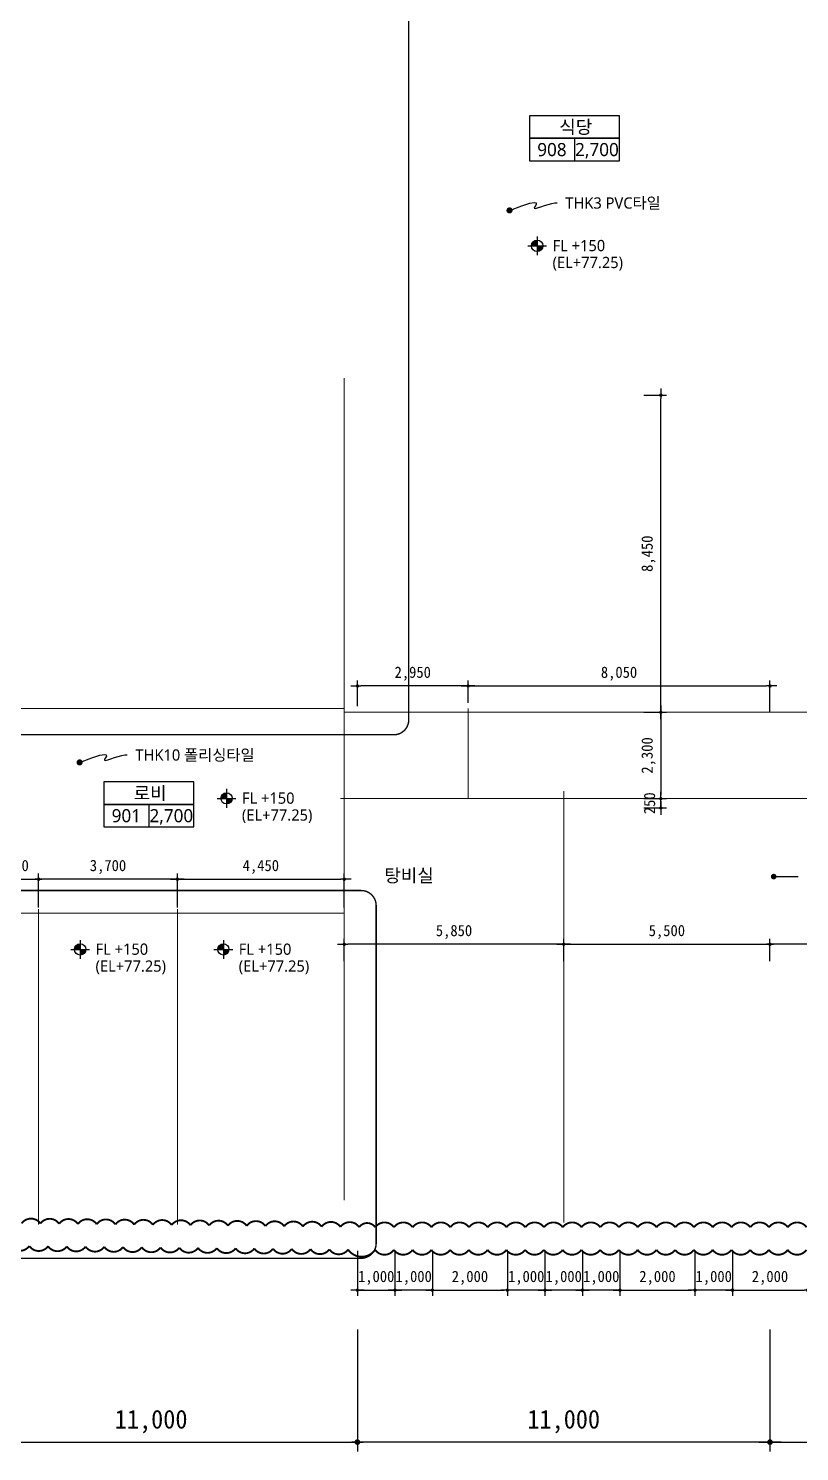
# Model space of a CAD drawing. Header units: inches. Extents: x 3675 to 732988, y -33059 to 70575.
# Drawn here: x 663242 to 683801, y 9138 to 47060 of the extents above; entities that cross this region are included whole.
import ezdxf
from ezdxf.enums import TextEntityAlignment as Align

# ---------------------------------------------------------------- set-up
doc = ezdxf.new("R2010")
doc.units = ezdxf.units.IN
doc.header["$MEASUREMENT"] = 0
doc.linetypes.add('CEN', pattern=[62, 60, -1, 0, -1])
doc.linetypes.add('DASHDOTX2', pattern=[2, 1, -0.5, 0, -0.5])
doc.layers.get('0').update_dxf_attribs({"linetype": 'CONTINUOUS'})
for name, color, linetype, lineweight in [('A-AXIS-LINE', 1, 'CEN', 15), ('A-DIMS', 7, 'CONTINUOUS', 25), ('A-MKXS-LEAD', 7, 'CONTINUOUS', 25), ('A-MKXS-MAK2', 3, 'DASHDOTX2', 25), ('A-MKXS-TEXT1', 3, 'CONTINUOUS', 25), ('A-MKXX-NAME', 3, 'CONTINUOUS', 25), ('A-MKXX-SYMB', 7, 'CONTINUOUS', 25), ('A-XXXX-SYMB', 7, 'CONTINUOUS', 25), ('A-XXXX-TXT2', 3, 'CONTINUOUS', 25), ('REV-202205', 20, 'CONTINUOUS', 25)]:
    doc.layers.add(name, color=color, linetype=linetype, lineweight=lineweight)
doc.styles.add('HY울릉도L', font='H2GTRE.TTF')
doc.styles.add('돋움체', font='')
doc.styles.add('맑은고딕', font='malgun.ttf')
doc.styles.get('돋움체').set_extended_font_data('DotumChe')
doc.dimstyles.new('CDIM', dxfattribs={"dimtxt": 2, "dimasz": 0.6, "dimexe": 1, "dimexo": 1, "dimgap": 1, "dimtad": 1, "dimdec": 0, "dimrnd": 0.5, "dimzin": 0, "dimdsep": 32, "dimlunit": 6, "dimtxsty": 'HY울릉도L', "dimblk1": '_CIDOT', "dimblk2": '_CIDOT', "dimsah": 1, "dimcen": 4.5, "dimclrd": 2, "dimclre": 2, "dimclrt": 7, "dimadec": 0, "dimazin": 0, "dimtfac": 1, "dimtdec": 0, "dimtix": 1, "dimtmove": 2, "dimatfit": 1, "dimldrblk": '_CIDOT', "dimfxl": 1, "dimtolj": 1, "dimtzin": 0, "dimlwd": -1, "dimarcsym": 0})

# ---------------------------------------------------------------- blocks, each defined once
blk = doc.blocks.new('_CIDOT')
at = {"color": 0, "linetype": 'ByBlock'}
blk.add_line((2, 0), (-1, 0), dxfattribs=at)
at = {"color": 0, "linetype": 'ByBlock', "const_width": 0.5}
blk.add_lwpolyline([(-0.25, 0, 1), (0.25, 0, 1)], format="xyb", close=True, dxfattribs=at)
blk = doc.blocks.new('*D240')
at = {"layer": 'A-DIMS', "lineweight": -2, "transparency": 16777216}
for p, q in [((682013, 14488), (682013, 13288)), ((684013, 14488), (684013, 13288))]:
    blk.add_line(p, q, dxfattribs=at)
at = {"layer": 'A-DIMS', "transparency": 16777216}
blk.add_line((682103, 13438), (683923, 13438), dxfattribs=at)
at = {"layer": 'A-DIMS', "transparency": 16777216, "xscale": 90, "yscale": 90, "zscale": 90, "rotation": 180}
blk.add_blockref('_CIDOT', (682013, 13438), dxfattribs=at)
at = {"layer": 'A-DIMS', "transparency": 16777216, "xscale": 90, "yscale": 90, "zscale": 90}
blk.add_blockref('_CIDOT', (684013, 13438), dxfattribs=at)
at = {"layer": 'A-DIMS', "color": 3, "transparency": 16777216, "insert": (683013, 13766), "char_height": 300, "attachment_point": 5, "style": '돋움체'}
blk.add_mtext('\\A1;2,000', dxfattribs=at)
blk = doc.blocks.new('*D242')
at = {"layer": 'A-DIMS', "lineweight": -2, "transparency": 16777216}
for p, q in [((679013, 14488), (679013, 13288)), ((681013, 14488), (681013, 13288))]:
    blk.add_line(p, q, dxfattribs=at)
at = {"layer": 'A-DIMS', "transparency": 16777216}
blk.add_line((679103, 13438), (680923, 13438), dxfattribs=at)
at = {"layer": 'A-DIMS', "transparency": 16777216, "xscale": 90, "yscale": 90, "zscale": 90, "rotation": 180}
blk.add_blockref('_CIDOT', (679013, 13438), dxfattribs=at)
at = {"layer": 'A-DIMS', "transparency": 16777216, "xscale": 90, "yscale": 90, "zscale": 90}
blk.add_blockref('_CIDOT', (681013, 13438), dxfattribs=at)
at = {"layer": 'A-DIMS', "color": 3, "transparency": 16777216, "insert": (680013, 13766), "char_height": 300, "attachment_point": 5, "style": '돋움체'}
blk.add_mtext('\\A1;2,000', dxfattribs=at)
blk = doc.blocks.new('*D243')
at = {"layer": 'A-DIMS', "lineweight": -2, "transparency": 16777216}
for p, q in [((681013, 14488), (681013, 13288)), ((682013, 14488), (682013, 13288))]:
    blk.add_line(p, q, dxfattribs=at)
at = {"layer": 'A-DIMS', "transparency": 16777216}
for p, q in [((680923, 13438), (680833, 13438)), ((682013, 13438), (681013, 13438)), ((682103, 13438), (682193, 13438))]:
    blk.add_line(p, q, dxfattribs=at)
at = {"layer": 'A-DIMS', "transparency": 16777216, "xscale": 90, "yscale": 90, "zscale": 90}
blk.add_blockref('_CIDOT', (681013, 13438), dxfattribs=at)
at = {"layer": 'A-DIMS', "transparency": 16777216, "xscale": 90, "yscale": 90, "zscale": 90, "rotation": 180}
blk.add_blockref('_CIDOT', (682013, 13438), dxfattribs=at)
at = {"layer": 'A-DIMS', "color": 3, "transparency": 16777216, "insert": (681513, 13766), "char_height": 300, "attachment_point": 5, "style": '돋움체'}
blk.add_mtext('\\A1;1,000', dxfattribs=at)
blk = doc.blocks.new('*D244')
at = {"layer": 'A-DIMS', "lineweight": -2, "transparency": 16777216}
for p, q in [((674013, 14488), (674013, 13288)), ((676013, 14488), (676013, 13288))]:
    blk.add_line(p, q, dxfattribs=at)
at = {"layer": 'A-DIMS', "transparency": 16777216}
blk.add_line((674103, 13438), (675923, 13438), dxfattribs=at)
at = {"layer": 'A-DIMS', "transparency": 16777216, "xscale": 90, "yscale": 90, "zscale": 90, "rotation": 180}
blk.add_blockref('_CIDOT', (674013, 13438), dxfattribs=at)
at = {"layer": 'A-DIMS', "transparency": 16777216, "xscale": 90, "yscale": 90, "zscale": 90}
blk.add_blockref('_CIDOT', (676013, 13438), dxfattribs=at)
at = {"layer": 'A-DIMS', "color": 3, "transparency": 16777216, "insert": (675013, 13766), "char_height": 300, "attachment_point": 5, "style": '돋움체'}
blk.add_mtext('\\A1;2,000', dxfattribs=at)
blk = doc.blocks.new('*D245')
at = {"layer": 'A-DIMS', "lineweight": -2, "transparency": 16777216}
for p, q in [((676013, 14488), (676013, 13288)), ((677013, 14488), (677013, 13288))]:
    blk.add_line(p, q, dxfattribs=at)
at = {"layer": 'A-DIMS', "transparency": 16777216}
for p, q in [((675923, 13438), (675833, 13438)), ((677013, 13438), (676013, 13438)), ((677103, 13438), (677193, 13438))]:
    blk.add_line(p, q, dxfattribs=at)
at = {"layer": 'A-DIMS', "transparency": 16777216, "xscale": 90, "yscale": 90, "zscale": 90}
blk.add_blockref('_CIDOT', (676013, 13438), dxfattribs=at)
at = {"layer": 'A-DIMS', "transparency": 16777216, "xscale": 90, "yscale": 90, "zscale": 90, "rotation": 180}
blk.add_blockref('_CIDOT', (677013, 13438), dxfattribs=at)
at = {"layer": 'A-DIMS', "color": 3, "transparency": 16777216, "insert": (676513, 13766), "char_height": 300, "attachment_point": 5, "style": '돋움체'}
blk.add_mtext('\\A1;1,000', dxfattribs=at)
blk = doc.blocks.new('*D246')
at = {"layer": 'A-DIMS', "lineweight": -2, "transparency": 16777216}
for p, q in [((672013, 14488), (672013, 13288)), ((673013, 14488), (673013, 13288))]:
    blk.add_line(p, q, dxfattribs=at)
at = {"layer": 'A-DIMS', "transparency": 16777216}
for p, q in [((671923, 13438), (671833, 13438)), ((672013, 13438), (673013, 13438)), ((673103, 13438), (673193, 13438))]:
    blk.add_line(p, q, dxfattribs=at)
at = {"layer": 'A-DIMS', "transparency": 16777216, "xscale": 90, "yscale": 90, "zscale": 90}
blk.add_blockref('_CIDOT', (672013, 13438), dxfattribs=at)
at = {"layer": 'A-DIMS', "transparency": 16777216, "xscale": 90, "yscale": 90, "zscale": 90, "rotation": 180}
blk.add_blockref('_CIDOT', (673013, 13438), dxfattribs=at)
at = {"layer": 'A-DIMS', "color": 3, "transparency": 16777216, "insert": (672513, 13766), "char_height": 300, "attachment_point": 5, "style": '돋움체'}
blk.add_mtext('\\A1;1,000', dxfattribs=at)
blk = doc.blocks.new('*D247')
at = {"layer": 'A-DIMS', "lineweight": -2, "transparency": 16777216}
for p, q in [((673013, 14488), (673013, 13288)), ((674013, 14488), (674013, 13288))]:
    blk.add_line(p, q, dxfattribs=at)
at = {"layer": 'A-DIMS', "transparency": 16777216}
for p, q in [((672923, 13438), (672833, 13438)), ((674013, 13438), (673013, 13438)), ((674103, 13438), (674193, 13438))]:
    blk.add_line(p, q, dxfattribs=at)
at = {"layer": 'A-DIMS', "transparency": 16777216, "xscale": 90, "yscale": 90, "zscale": 90}
blk.add_blockref('_CIDOT', (673013, 13438), dxfattribs=at)
at = {"layer": 'A-DIMS', "transparency": 16777216, "xscale": 90, "yscale": 90, "zscale": 90, "rotation": 180}
blk.add_blockref('_CIDOT', (674013, 13438), dxfattribs=at)
at = {"layer": 'A-DIMS', "color": 3, "transparency": 16777216, "insert": (673513, 13766), "char_height": 300, "attachment_point": 5, "style": '돋움체'}
blk.add_mtext('\\A1;1,000', dxfattribs=at)
blk = doc.blocks.new('*D250')
at = {"layer": 'A-DIMS', "lineweight": -2, "transparency": 16777216}
for p, q in [((677013, 14488), (677013, 13288)), ((678013, 14488), (678013, 13288))]:
    blk.add_line(p, q, dxfattribs=at)
at = {"layer": 'A-DIMS', "transparency": 16777216}
for p, q in [((676923, 13438), (676833, 13438)), ((678013, 13438), (677013, 13438)), ((678103, 13438), (678193, 13438))]:
    blk.add_line(p, q, dxfattribs=at)
at = {"layer": 'A-DIMS', "transparency": 16777216, "xscale": 90, "yscale": 90, "zscale": 90}
blk.add_blockref('_CIDOT', (677013, 13438), dxfattribs=at)
at = {"layer": 'A-DIMS', "transparency": 16777216, "xscale": 90, "yscale": 90, "zscale": 90, "rotation": 180}
blk.add_blockref('_CIDOT', (678013, 13438), dxfattribs=at)
at = {"layer": 'A-DIMS', "color": 3, "transparency": 16777216, "insert": (677513, 13766), "char_height": 300, "attachment_point": 5, "style": '돋움체'}
blk.add_mtext('\\A1;1,000', dxfattribs=at)
blk = doc.blocks.new('*D251')
at = {"layer": 'A-DIMS', "lineweight": -2, "transparency": 16777216}
for p, q in [((678013, 14488), (678013, 13288)), ((679013, 14488), (679013, 13288))]:
    blk.add_line(p, q, dxfattribs=at)
at = {"layer": 'A-DIMS', "transparency": 16777216}
for p, q in [((677923, 13438), (677833, 13438)), ((679013, 13438), (678013, 13438)), ((679103, 13438), (679193, 13438))]:
    blk.add_line(p, q, dxfattribs=at)
at = {"layer": 'A-DIMS', "transparency": 16777216, "xscale": 90, "yscale": 90, "zscale": 90}
blk.add_blockref('_CIDOT', (678013, 13438), dxfattribs=at)
at = {"layer": 'A-DIMS', "transparency": 16777216, "xscale": 90, "yscale": 90, "zscale": 90, "rotation": 180}
blk.add_blockref('_CIDOT', (679013, 13438), dxfattribs=at)
at = {"layer": 'A-DIMS', "color": 3, "transparency": 16777216, "insert": (678513, 13766), "char_height": 300, "attachment_point": 5, "style": '돋움체'}
blk.add_mtext('\\A1;1,000', dxfattribs=at)
blk = doc.blocks.new('*D265')
at = {"layer": 'A-DIMS', "lineweight": -2, "transparency": 16777216}
for p, q in [((679653, 37288), (680253, 37288)), ((679653, 28838), (680253, 28838))]:
    blk.add_line(p, q, dxfattribs=at)
at = {"layer": 'A-DIMS', "transparency": 16777216}
blk.add_line((680103, 28928), (680103, 37198), dxfattribs=at)
at = {"layer": 'A-DIMS', "transparency": 16777216, "xscale": 90, "yscale": 90, "zscale": 90}
for p, rotation in [((680103, 37288), 90), ((680103, 28838), 270)]:
    blk.add_blockref('_CIDOT', p, dxfattribs=dict(at, rotation=rotation))
at = {"layer": 'A-DIMS', "color": 3, "transparency": 16777216, "insert": (679775, 33063), "char_height": 300, "attachment_point": 5, "rotation": 90, "style": '돋움체'}
blk.add_mtext('\\A1;8,450', dxfattribs=at)
blk = doc.blocks.new('*D266')
at = {"layer": 'A-DIMS', "lineweight": -2, "transparency": 16777216}
for p, q in [((679653, 28838), (680253, 28838)), ((679653, 26538), (680253, 26538))]:
    blk.add_line(p, q, dxfattribs=at)
at = {"layer": 'A-DIMS', "transparency": 16777216}
blk.add_line((680103, 28748), (680103, 26628), dxfattribs=at)
at = {"layer": 'A-DIMS', "transparency": 16777216, "xscale": 90, "yscale": 90, "zscale": 90}
for p, rotation in [((680103, 28838), 90), ((680103, 26538), 270)]:
    blk.add_blockref('_CIDOT', p, dxfattribs=dict(at, rotation=rotation))
at = {"layer": 'A-DIMS', "color": 3, "transparency": 16777216, "insert": (679775, 27688), "char_height": 300, "attachment_point": 5, "rotation": 90, "style": '돋움체'}
blk.add_mtext('\\A1;2,300', dxfattribs=at)
blk = doc.blocks.new('*D267')
at = {"layer": 'A-DIMS', "transparency": 16777216}
for p, q in [((680103, 26628), (680103, 26718)), ((680103, 26288), (680103, 26538)), ((680103, 26198), (680103, 26108))]:
    blk.add_line(p, q, dxfattribs=at)
at = {"layer": 'A-DIMS', "lineweight": -2, "transparency": 16777216}
for p, q in [((679653, 26538), (680253, 26538)), ((679653, 26288), (680253, 26288))]:
    blk.add_line(p, q, dxfattribs=at)
at = {"layer": 'A-DIMS', "transparency": 16777216, "xscale": 90, "yscale": 90, "zscale": 90}
for p, rotation in [((680103, 26538), 270), ((680103, 26288), 90)]:
    blk.add_blockref('_CIDOT', p, dxfattribs=dict(at, rotation=rotation))
at = {"layer": 'A-DIMS', "color": 3, "transparency": 16777216, "insert": (679803, 26413), "char_height": 300, "attachment_point": 5, "rotation": 90, "style": '돋움체'}
blk.add_mtext('\\A1;250', dxfattribs=at)
blk = doc.blocks.new('*D268')
at = {"layer": 'A-DIMS', "lineweight": -2, "transparency": 16777216}
for p, q in [((672013, 28998), (672013, 29688)), ((674963, 29088), (674963, 29688))]:
    blk.add_line(p, q, dxfattribs=at)
at = {"layer": 'A-DIMS', "transparency": 16777216}
blk.add_line((674873, 29538), (672103, 29538), dxfattribs=at)
at = {"layer": 'A-DIMS', "transparency": 16777216, "xscale": 90, "yscale": 90, "zscale": 90, "rotation": 180}
blk.add_blockref('_CIDOT', (672013, 29538), dxfattribs=at)
at = {"layer": 'A-DIMS', "transparency": 16777216, "xscale": 90, "yscale": 90, "zscale": 90}
blk.add_blockref('_CIDOT', (674963, 29538), dxfattribs=at)
at = {"layer": 'A-DIMS', "color": 3, "transparency": 16777216, "insert": (673488, 29866), "char_height": 300, "attachment_point": 5, "style": '돋움체'}
blk.add_mtext('\\A1;2,950', dxfattribs=at)
blk = doc.blocks.new('*D279')
at = {"layer": 'A-DIMS', "lineweight": -2, "transparency": 16777216}
for p, q in [((671663, 22204), (671663, 22804)), ((677513, 22204), (677513, 22804))]:
    blk.add_line(p, q, dxfattribs=at)
at = {"layer": 'A-DIMS', "transparency": 16777216}
blk.add_line((677423, 22654), (671753, 22654), dxfattribs=at)
at = {"layer": 'A-DIMS', "transparency": 16777216, "xscale": 90, "yscale": 90, "zscale": 90, "rotation": 180}
blk.add_blockref('_CIDOT', (671663, 22654), dxfattribs=at)
at = {"layer": 'A-DIMS', "transparency": 16777216, "xscale": 90, "yscale": 90, "zscale": 90}
blk.add_blockref('_CIDOT', (677513, 22654), dxfattribs=at)
at = {"layer": 'A-DIMS', "color": 3, "transparency": 16777216, "insert": (674588, 22983), "char_height": 300, "attachment_point": 5, "style": '돋움체'}
blk.add_mtext('\\A1;5,850', dxfattribs=at)
blk = doc.blocks.new('*D280')
at = {"layer": 'A-DIMS', "lineweight": -2, "transparency": 16777216}
for p, q in [((677513, 22204), (677513, 22804)), ((683013, 22204), (683013, 22804))]:
    blk.add_line(p, q, dxfattribs=at)
at = {"layer": 'A-DIMS', "transparency": 16777216}
blk.add_line((677603, 22654), (682923, 22654), dxfattribs=at)
at = {"layer": 'A-DIMS', "transparency": 16777216, "xscale": 90, "yscale": 90, "zscale": 90, "rotation": 180}
blk.add_blockref('_CIDOT', (677513, 22654), dxfattribs=at)
at = {"layer": 'A-DIMS', "transparency": 16777216, "xscale": 90, "yscale": 90, "zscale": 90}
blk.add_blockref('_CIDOT', (683013, 22654), dxfattribs=at)
at = {"layer": 'A-DIMS', "color": 3, "transparency": 16777216, "insert": (680263, 22983), "char_height": 300, "attachment_point": 5, "style": '돋움체'}
blk.add_mtext('\\A1;5,500', dxfattribs=at)
blk = doc.blocks.new('*D281')
at = {"layer": 'A-DIMS', "lineweight": -2, "transparency": 16777216}
for p, q in [((683013, 22204), (683013, 22804)), ((688513, 22204), (688513, 22804))]:
    blk.add_line(p, q, dxfattribs=at)
at = {"layer": 'A-DIMS', "transparency": 16777216}
blk.add_line((688423, 22654), (683103, 22654), dxfattribs=at)
at = {"layer": 'A-DIMS', "transparency": 16777216, "xscale": 90, "yscale": 90, "zscale": 90, "rotation": 180}
blk.add_blockref('_CIDOT', (683013, 22654), dxfattribs=at)
at = {"layer": 'A-DIMS', "transparency": 16777216, "xscale": 90, "yscale": 90, "zscale": 90}
blk.add_blockref('_CIDOT', (688513, 22654), dxfattribs=at)
at = {"layer": 'A-DIMS', "color": 3, "transparency": 16777216, "insert": (685763, 22983), "char_height": 300, "attachment_point": 5, "style": '돋움체'}
blk.add_mtext('\\A1;5,500', dxfattribs=at)
blk = doc.blocks.new('*D287')
at = {"layer": 'A-DIMS', "lineweight": -2, "transparency": 16777216}
for p, q in [((674963, 29088), (674963, 29688)), ((683013, 28844), (683013, 29688))]:
    blk.add_line(p, q, dxfattribs=at)
at = {"layer": 'A-DIMS', "transparency": 16777216}
blk.add_line((675053, 29538), (682923, 29538), dxfattribs=at)
at = {"layer": 'A-DIMS', "transparency": 16777216, "xscale": 90, "yscale": 90, "zscale": 90, "rotation": 180}
blk.add_blockref('_CIDOT', (674963, 29538), dxfattribs=at)
at = {"layer": 'A-DIMS', "transparency": 16777216, "xscale": 90, "yscale": 90, "zscale": 90}
blk.add_blockref('_CIDOT', (683013, 29538), dxfattribs=at)
at = {"layer": 'A-DIMS', "color": 3, "transparency": 16777216, "insert": (678988, 29866), "char_height": 300, "attachment_point": 5, "style": '돋움체'}
blk.add_mtext('\\A1;8,050', dxfattribs=at)
blk = doc.blocks.new('*D304')
at = {"layer": 'A-DIMS', "lineweight": -2, "transparency": 16777216}
for p, q in [((672013, 12388), (672013, 9138)), ((683013, 12388), (683013, 9138))]:
    blk.add_line(p, q, dxfattribs=at)
at = {"layer": 'A-DIMS', "transparency": 16777216}
blk.add_line((682863, 9388), (672163, 9388), dxfattribs=at)
at = {"layer": 'A-DIMS', "transparency": 16777216, "xscale": 150, "yscale": 150, "zscale": 150, "rotation": 180}
blk.add_blockref('_CIDOT', (672013, 9388), dxfattribs=at)
at = {"layer": 'A-DIMS', "transparency": 16777216, "xscale": 150, "yscale": 150, "zscale": 150}
blk.add_blockref('_CIDOT', (683013, 9388), dxfattribs=at)
at = {"layer": 'A-DIMS', "color": 3, "transparency": 16777216, "insert": (677513, 9935), "char_height": 500, "attachment_point": 5, "style": '돋움체'}
blk.add_mtext('\\A1;11,000', dxfattribs=at)
blk = doc.blocks.new('*D305')
at = {"layer": 'A-DIMS', "lineweight": -2, "transparency": 16777216}
for p, q in [((683013, 12388), (683013, 9138)), ((694013, 12388), (694013, 9138))]:
    blk.add_line(p, q, dxfattribs=at)
at = {"layer": 'A-DIMS', "transparency": 16777216}
blk.add_line((683163, 9388), (693863, 9388), dxfattribs=at)
at = {"layer": 'A-DIMS', "transparency": 16777216, "xscale": 150, "yscale": 150, "zscale": 150, "rotation": 180}
blk.add_blockref('_CIDOT', (683013, 9388), dxfattribs=at)
at = {"layer": 'A-DIMS', "transparency": 16777216, "xscale": 150, "yscale": 150, "zscale": 150}
blk.add_blockref('_CIDOT', (694013, 9388), dxfattribs=at)
at = {"layer": 'A-DIMS', "color": 3, "transparency": 16777216, "insert": (688513, 9935), "char_height": 500, "attachment_point": 5, "style": '돋움체'}
blk.add_mtext('\\A1;11,000', dxfattribs=at)
blk = doc.blocks.new('*D307')
at = {"layer": 'A-DIMS', "lineweight": -2, "transparency": 16777216}
for p, q in [((661013, 12388), (661013, 9138)), ((672013, 12388), (672013, 9138))]:
    blk.add_line(p, q, dxfattribs=at)
at = {"layer": 'A-DIMS', "transparency": 16777216}
blk.add_line((661163, 9388), (671863, 9388), dxfattribs=at)
at = {"layer": 'A-DIMS', "transparency": 16777216, "xscale": 150, "yscale": 150, "zscale": 150, "rotation": 180}
blk.add_blockref('_CIDOT', (661013, 9388), dxfattribs=at)
at = {"layer": 'A-DIMS', "transparency": 16777216, "xscale": 150, "yscale": 150, "zscale": 150}
blk.add_blockref('_CIDOT', (672013, 9388), dxfattribs=at)
at = {"layer": 'A-DIMS', "color": 3, "transparency": 16777216, "insert": (666513, 9935), "char_height": 500, "attachment_point": 5, "style": '돋움체'}
blk.add_mtext('\\A1;11,000', dxfattribs=at)
blk = doc.blocks.new('*D533')
at = {"layer": 'A-DIMS', "lineweight": -2, "transparency": 16777216}
for p, q in [((661013, 23638), (661013, 24538)), ((663513, 23638), (663513, 24538))]:
    blk.add_line(p, q, dxfattribs=at)
at = {"layer": 'A-DIMS', "transparency": 16777216}
blk.add_line((661103, 24388), (663423, 24388), dxfattribs=at)
at = {"layer": 'A-DIMS', "transparency": 16777216, "xscale": 90, "yscale": 90, "zscale": 90, "rotation": 180}
blk.add_blockref('_CIDOT', (661013, 24388), dxfattribs=at)
at = {"layer": 'A-DIMS', "transparency": 16777216, "xscale": 90, "yscale": 90, "zscale": 90}
blk.add_blockref('_CIDOT', (663513, 24388), dxfattribs=at)
at = {"layer": 'A-DIMS', "color": 3, "transparency": 16777216, "insert": (662767, 24716), "char_height": 300, "attachment_point": 5, "style": '돋움체'}
blk.add_mtext('\\A1;2,500', dxfattribs=at)
blk = doc.blocks.new('*D535')
at = {"layer": 'A-DIMS', "lineweight": -2, "transparency": 16777216}
for p, q in [((663513, 23638), (663513, 24538)), ((667213, 23638), (667213, 24538))]:
    blk.add_line(p, q, dxfattribs=at)
at = {"layer": 'A-DIMS', "transparency": 16777216}
blk.add_line((667123, 24388), (663603, 24388), dxfattribs=at)
at = {"layer": 'A-DIMS', "transparency": 16777216, "xscale": 90, "yscale": 90, "zscale": 90, "rotation": 180}
blk.add_blockref('_CIDOT', (663513, 24388), dxfattribs=at)
at = {"layer": 'A-DIMS', "transparency": 16777216, "xscale": 90, "yscale": 90, "zscale": 90}
blk.add_blockref('_CIDOT', (667213, 24388), dxfattribs=at)
at = {"layer": 'A-DIMS', "color": 3, "transparency": 16777216, "insert": (665363, 24716), "char_height": 300, "attachment_point": 5, "style": '돋움체'}
blk.add_mtext('\\A1;3,700', dxfattribs=at)
blk = doc.blocks.new('*D536')
at = {"layer": 'A-DIMS', "lineweight": -2, "transparency": 16777216}
for p, q in [((667213, 23638), (667213, 24538)), ((671663, 23638), (671663, 24538))]:
    blk.add_line(p, q, dxfattribs=at)
at = {"layer": 'A-DIMS', "transparency": 16777216}
blk.add_line((667303, 24388), (671573, 24388), dxfattribs=at)
at = {"layer": 'A-DIMS', "transparency": 16777216, "xscale": 90, "yscale": 90, "zscale": 90, "rotation": 180}
blk.add_blockref('_CIDOT', (667213, 24388), dxfattribs=at)
at = {"layer": 'A-DIMS', "transparency": 16777216, "xscale": 90, "yscale": 90, "zscale": 90}
blk.add_blockref('_CIDOT', (671663, 24388), dxfattribs=at)
at = {"layer": 'A-DIMS', "color": 3, "transparency": 16777216, "insert": (669438, 24716), "char_height": 300, "attachment_point": 5, "style": '돋움체'}
blk.add_mtext('\\A1;4,450', dxfattribs=at)

msp = doc.modelspace()

# ---------------------------------------------------------------- hatches: boundary and pattern name
at = {"layer": 'A-XXXX-SYMB'}
h = msp.add_hatch(color=256, dxfattribs=at)
h.paths.add_polyline_path([(676805.6, 41417.7, 0.4142136), (676655.6, 41267.7), (676805.6, 41267.7)])
h.paths.add_polyline_path([(676955.6, 41267.7), (676805.6, 41267.7), (676805.6, 41117.7, 0.4142136)])
h = msp.add_hatch(color=256, dxfattribs=at)
h.paths.add_polyline_path([(668522.8, 26693.4, 0.4142136), (668372.8, 26543.4), (668522.8, 26543.4)])
h.paths.add_polyline_path([(668672.8, 26543.4), (668522.8, 26543.4), (668522.8, 26393.4, 0.4142136)])
h = msp.add_hatch(color=256, dxfattribs=at)
h.paths.add_polyline_path([(664620.4, 22667.8, 0.4142136), (664470.4, 22517.8), (664620.4, 22517.8)])
h.paths.add_polyline_path([(664770.4, 22517.8), (664620.4, 22517.8), (664620.4, 22367.8, 0.4142136)])
h = msp.add_hatch(color=256, dxfattribs=at)
h.paths.add_polyline_path([(668438.5, 22667.8, 0.4142136), (668288.5, 22517.8), (668438.5, 22517.8)])
h.paths.add_polyline_path([(668588.5, 22517.8), (668438.5, 22517.8), (668438.5, 22367.8, 0.4142136)])

# ---------------------------------------------------------------- linework, layer by layer
at = {"layer": 'A-AXIS-LINE'}
for p, q in [((671662.5, 37737.5), (671662.5, 15837.5)), ((671662.5, 28937.5), (653462.5, 28937.5)), ((694462.5, 28837.5), (671662.5, 28837.5)), ((674962.5, 28937.5), (674962.5, 26537.5)), ((677512.5, 26737.5), (677512.5, 15237.5)), ((705462.5, 26537.5), (671562.5, 26537.5)), ((663512.5, 15187.5), (663512.5, 23587.5)), ((667212.5, 15187.5), (667212.5, 23587.5)), ((671662.5, 23487.5), (660112.5, 23487.5))]:
    msp.add_line(p, q, dxfattribs=at)
at = {"layer": 'A-MKXS-LEAD'}
msp.add_line((683112.5, 24458.5), (683767, 24458.5), dxfattribs=at)
for points, const_width in [([(676027, 42215.7, 1), (676110, 42207.4, 1)], 80), ([(664564.8, 27505.7, 1), (664647.7, 27497.4, 1)], 80), ([(683075, 24458.5, -1), (683150, 24458.5, -1)], 75)]:
    msp.add_lwpolyline(points, format="xyb", close=True, dxfattribs=dict(at, const_width=const_width))
for points in [[(676068.5, 42211.6), (676394.3, 42334.4), (676606.7, 42400.7), (676727.5, 42422.2), (676778.8, 42410.6), (676782.6, 42377.6), (676761, 42334.9), (676735.9, 42294.3), (676729.4, 42267.4), (676758.2, 42263), (676818.6, 42277.6), (676901.5, 42305), (676997.8, 42338.7), (677098.5, 42372.3), (677194.5, 42399.5), (677276.9, 42413.9), (677336.4, 42409.1)], [(664606.2, 27501.5), (664932.1, 27624.4), (665144.4, 27690.7), (665265.2, 27712.2), (665316.5, 27700.6), (665320.4, 27667.6), (665298.7, 27624.9), (665273.6, 27584.2), (665267.1, 27557.3), (665296, 27552.9), (665356.4, 27567.6), (665439.3, 27594.9), (665535.6, 27628.6), (665636.3, 27662.3), (665732.3, 27689.5), (665814.6, 27703.9), (665874.2, 27699.1)]]:
    msp.add_lwpolyline(points, dxfattribs=at)
at = {"layer": 'A-MKXS-MAK2', "ltscale": 250, "const_width": 37.5}
for points in [[(645412.5, 28237.5), (672981, 28237.5, 0.4142136), (673381, 28637.5), (673381, 61837.5, 0.4142136), (672981, 62237.5), (645412.5, 62237.5, 0.4142136), (645012.5, 61837.5), (645012.5, 28637.5, 0.4142136)], [(660212.5, 14287.5), (672112.5, 14287.5, 0.4142136), (672512.5, 14687.5), (672512.5, 23687.5, 0.4142136), (672112.5, 24087.5), (660212.5, 24087.5, 0.4142136), (659812.5, 23687.5), (659812.5, 14687.5, 0.4142136)]]:
    msp.add_lwpolyline(points, format="xyb", close=True, dxfattribs=at)
at = {"layer": 'A-MKXX-SYMB'}
for p, q in [((677803.1, 44132.8), (677803.1, 43532.8)), ((666455.5, 26381.8), (666455.5, 25781.8))]:
    msp.add_line(p, q, dxfattribs=at)
for points in [[(676603.1, 44132.8), (679003.1, 44132.8), (679003.1, 44732.8), (676603.1, 44732.8)], [(676603.1, 43532.8), (679003.1, 43532.8), (679003.1, 44132.8), (676603.1, 44132.8)], [(665255.5, 26381.8), (667655.5, 26381.8), (667655.5, 26981.8), (665255.5, 26981.8)], [(665255.5, 25781.8), (667655.5, 25781.8), (667655.5, 26381.8), (665255.5, 26381.8)]]:
    msp.add_lwpolyline(points, close=True, dxfattribs=at)
at = {"layer": 'A-XXXX-SYMB'}
for p, q in [((676805.6, 41517.7), (676805.6, 41017.7)), ((676555.6, 41267.7), (677055.6, 41267.7)), ((668522.8, 26793.4), (668522.8, 26293.4)), ((668272.8, 26543.4), (668772.8, 26543.4)), ((664620.4, 22767.8), (664620.4, 22267.8)), ((668438.5, 22767.8), (668438.5, 22267.8)), ((664370.4, 22517.8), (664870.4, 22517.8)), ((668188.5, 22517.8), (668688.5, 22517.8))]:
    msp.add_line(p, q, dxfattribs=at)
for centre in [(676805.6, 41267.7), (668522.8, 26543.4), (664620.4, 22517.8), (668438.5, 22517.8)]:
    msp.add_circle(centre, 150, dxfattribs=at)
at = {"layer": 'REV-202205', "const_width": 50}
for points in [[(663061, 15217.2, -0.5205671), (663561, 15211.7, -0.5205671), (664061, 15206.1, -0.5205671), (664560.9, 15200.6, -0.5205671), (665060.9, 15195, -0.5205671), (665560.9, 15189.5, -0.5205671), (666060.8, 15183.9, -0.5205671), (666560.8, 15178.4, -0.5205671), (667060.8, 15172.8, -0.5205671), (667560.7, 15167.2, -0.5205671), (668060.7, 15161.7, -0.5205671), (668560.7, 15156.1, -0.5205671), (669060.6, 15150.6, -0.5205671), (669560.6, 15145, -0.5205671), (670060.6, 15139.5, -0.5205671), (670560.5, 15133.9, -0.5205671), (671060.5, 15128.4, -0.5205671), (671560.5, 15122.8, -0.5205671), (672060.5, 15117.3, -0.5205671), (672488.1, 15112.5, -0.5205671), (672988.1, 15112.5, -0.5205671), (673488.1, 15112.5, -0.5205671), (673988.1, 15112.5, -0.5205671), (674488.1, 15112.5, -0.5205671), (674988.1, 15112.5, -0.5205671), (675488.1, 15112.5, -0.5205671), (675988.1, 15112.5, -0.5205671), (676488.1, 15112.5, -0.5205671), (676988.1, 15112.5, -0.5205671), (677488.1, 15112.5, -0.5205671), (677988.1, 15112.5, -0.5205671), (678488.1, 15112.5, -0.5205671), (678988.1, 15112.5, -0.5205671), (679488.1, 15112.5, -0.5205671), (679988.1, 15112.5, -0.5205671), (680488.1, 15112.5, -0.5205671), (680988.1, 15112.5, -0.5205671), (681488.1, 15112.5, -0.5205671), (681988.1, 15112.5, -0.5205671), (682488.1, 15112.5, -0.5205671), (682988.1, 15112.5, -0.5205671), (683488.1, 15112.5, -0.5205671), (683988.1, 15112.5, -0.5205671)], [(662764.3, 14620.5, 0.5205671), (663264.3, 14614.9, 0.5205671), (663764.2, 14609.4, 0.5205671), (664264.2, 14603.8, 0.5205671), (664764.2, 14598.3, 0.5205671), (665264.1, 14592.7, 0.5205671), (665764.1, 14587.2, 0.5205671), (666264.1, 14581.6, 0.5205671), (666764, 14576.1, 0.5205671), (667264, 14570.5, 0.5205671), (667764, 14565, 0.5205671), (668264, 14559.4, 0.5205671), (668763.9, 14553.8, 0.5205671), (669263.9, 14548.3, 0.5205671), (669763.9, 14542.7, 0.5205671), (670263.8, 14537.2, 0.5205671), (670763.8, 14531.6, 0.5205671), (671263.8, 14526.1, 0.5205671), (671763.7, 14520.5, 0.5205671), (672484.7, 14512.5, 0.5205671), (672984.7, 14512.5, 0.5205671), (673484.7, 14512.5, 0.5205671), (673984.7, 14512.5, 0.5205671), (674484.7, 14512.5, 0.5205671), (674984.7, 14512.5, 0.5205671), (675484.7, 14512.5, 0.5205671), (675984.7, 14512.5, 0.5205671), (676484.7, 14512.5, 0.5205671), (676984.7, 14512.5, 0.5205671), (677484.7, 14512.5, 0.5205671), (677984.7, 14512.5, 0.5205671), (678484.7, 14512.5, 0.5205671), (678984.7, 14512.5, 0.5205671), (679484.7, 14512.5, 0.5205671), (679984.7, 14512.5, 0.5205671), (680484.7, 14512.5, 0.5205671), (680984.7, 14512.5, 0.5205671), (681484.7, 14512.5, 0.5205671), (681984.7, 14512.5, 0.5205671), (682484.7, 14512.5, 0.5205671), (682984.7, 14512.5, 0.5205671), (683484.7, 14512.5, 0.5205671), (683984.7, 14512.5, 0.5205671)]]:
    msp.add_lwpolyline(points, format="xyb", dxfattribs=at)

# ---------------------------------------------------------------- texts
at = {"layer": 'A-MKXS-TEXT1', "style": '맑은고딕'}
for s, p in [('THK3 PVC타일', (677555.8, 42409.1)), ('THK10 폴리싱타일', (666093.6, 27699.1))]:
    msp.add_text(s, height=300, dxfattribs=at).set_placement(p, align=Align.MIDDLE_LEFT)
at = {"layer": 'A-MKXX-NAME', "style": '맑은고딕'}
for s, p in [('식당', (677834.2, 44432.8)), ('908', (677199.3, 43832.8)), ('2,700', (678399.3, 43832.8)), ('로비', (666486.6, 26681.8)), ('901', (665851.7, 26081.8)), ('2,700', (667051.7, 26081.8)), ('탕비실', (673389.6, 24488.5))]:
    msp.add_text(s, height=350, dxfattribs=at).set_placement(p, align=Align.MIDDLE_CENTER)
at = {"layer": 'A-XXXX-TXT2', "style": '맑은고딕'}
for s, p in [('FL +150', (677216, 41274.6)), ('(EL+77.25)', (677216, 40824.6)), ('FL +150', (668933.3, 26550.4)), ('(EL+77.25)', (668933.3, 26100.4)), ('FL +150', (665030.8, 22524.7)), ('FL +150', (668848.9, 22524.7)), ('(EL+77.25)', (665030.8, 22074.7)), ('(EL+77.25)', (668848.9, 22074.7))]:
    msp.add_text(s, height=300, dxfattribs=at).set_placement(p, align=Align.MIDDLE_LEFT)

# ---------------------------------------------------------------- dimensions: what is measured, and where the dimension line sits
at = {"layer": 'A-DIMS'}
for base, p1, p2, angle, override, picture, middle in [((680103.3, 37287.5), (679503.3, 28837.5), (679503.3, 37287.5), 90, {"dimscale": 150, "dimtxsty": '돋움체', "dimclrd": 256, "dimclre": 256, "dimclrt": 3}, '*D265', (679774.7, 33062.5)), ((672012.5, 29537.5), (674962.5, 28937.5), (672012.5, 28848.1), 180, {"dimscale": 150, "dimtxsty": '돋움체', "dimclrd": 256, "dimclre": 256, "dimclrt": 3}, '*D268', (673487.5, 29866.1)), ((683012.5, 29537.5), (674962.5, 28937.5), (683012.5, 28693.6), 0, {"dimscale": 150, "dimtxsty": '돋움체', "dimclrd": 256, "dimclre": 256, "dimclrt": 3}, '*D287', (678987.5, 29866.1)), ((680103.3, 26537.5), (679503.3, 28837.5), (679503.3, 26537.5), 270, {"dimscale": 150, "dimtxsty": '돋움체', "dimclrd": 256, "dimclre": 256, "dimclrt": 3}, '*D266', (679774.7, 27687.5)), ((680103.3, 26537.5), (679503.3, 26287.5), (679503.3, 26537.5), 90, {"dimscale": 150, "dimtxsty": '돋움체', "dimclrd": 256, "dimclre": 256, "dimclrt": 3}, '*D267', (679803.1, 26412.5)), ((663512.5, 24387.5), (667212.5, 23487.5), (663512.5, 23487.5), 180, {"dimscale": 150, "dimtxsty": '돋움체', "dimclrd": 256, "dimclre": 256, "dimclrt": 3}, '*D535', (665362.5, 24716.1)), ((671662.5, 24387.5), (667212.5, 23487.5), (671662.5, 23487.5), 0, {"dimscale": 150, "dimtxsty": '돋움체', "dimclrd": 256, "dimclre": 256, "dimclrt": 3}, '*D536', (669437.5, 24716.1)), ((671662.5, 22654), (677512.5, 22054), (671662.5, 22054), 180, {"dimscale": 150, "dimtxsty": '돋움체', "dimclrd": 256, "dimclre": 256, "dimclrt": 3}, '*D279', (674587.5, 22982.5)), ((683012.5, 22654), (677512.5, 22054), (683012.5, 22054), 0, {"dimscale": 150, "dimtxsty": '돋움체', "dimclrd": 256, "dimclre": 256, "dimclrt": 3}, '*D280', (680262.5, 22982.5)), ((683012.5, 22654), (688512.5, 22054), (683012.5, 22054), 180, {"dimscale": 150, "dimtxsty": '돋움체', "dimclrd": 256, "dimclre": 256, "dimclrt": 3}, '*D281', (685762.5, 22982.5)), ((673012.5, 13437.5), (674012.5, 14637.5), (673012.5, 14637.5), 180, {"dimscale": 150, "dimtxsty": '돋움체', "dimclrd": 256, "dimclre": 256, "dimclrt": 3}, '*D247', (673512.5, 13766.1)), ((676012.5, 13437.5), (677012.5, 14637.5), (676012.5, 14637.5), 180, {"dimscale": 150, "dimtxsty": '돋움체', "dimclrd": 256, "dimclre": 256, "dimclrt": 3}, '*D245', (676512.5, 13766.1)), ((677012.5, 13437.5), (678012.5, 14637.5), (677012.5, 14637.5), 180, {"dimscale": 150, "dimtxsty": '돋움체', "dimclrd": 256, "dimclre": 256, "dimclrt": 3}, '*D250', (677512.5, 13766.1)), ((678012.5, 13437.5), (679012.5, 14637.5), (678012.5, 14637.5), 180, {"dimscale": 150, "dimtxsty": '돋움체', "dimclrd": 256, "dimclre": 256, "dimclrt": 3}, '*D251', (678512.5, 13766.1)), ((681012.5, 13437.5), (682012.5, 14637.5), (681012.5, 14637.5), 180, {"dimscale": 150, "dimtxsty": '돋움체', "dimclrd": 256, "dimclre": 256, "dimclrt": 3}, '*D243', (681512.5, 13766.1)), ((672012.5, 9387.5), (683012.5, 12637.5), (672012.5, 12637.5), 180, {"dimscale": 250, "dimtxsty": '돋움체', "dimclrd": 256, "dimclre": 256, "dimclrt": 3}, '*D304', (677512.5, 9935.1))]:
    dim = msp.add_linear_dim(base=base, p1=p1, p2=p2, angle=angle, dimstyle='CDIM', override=override, dxfattribs=at)
    dim.commit()
    dim.dimension.update_dxf_attribs({"geometry": picture, "text_midpoint": middle})
dim = msp.add_linear_dim(base=(663512.5, 24387.5), p1=(661012.5, 23487.5), p2=(663512.5, 23487.5), dimstyle='CDIM', override={"dimscale": 150, "dimtxsty": '돋움체', "dimclrd": 256, "dimclre": 256, "dimclrt": 3}, dxfattribs=at)
dim.commit()
dim.dimension.update_dxf_attribs({"geometry": '*D533', "text_midpoint": (662766.9, 24716.1), "dimtype": 160})
for base, p1, p2, override, picture, middle in [((673012.5, 13437.5), (672012.5, 14637.5), (673012.5, 14637.5), {"dimscale": 150, "dimtxsty": '돋움체', "dimclrd": 256, "dimclre": 256, "dimclrt": 3}, '*D246', (672512.5, 13766.1)), ((676012.5, 13437.5), (674012.5, 14637.5), (676012.5, 14637.5), {"dimscale": 150, "dimtxsty": '돋움체', "dimclrd": 256, "dimclre": 256, "dimclrt": 3}, '*D244', (675012.5, 13766.1)), ((681012.5, 13437.5), (679012.5, 14637.5), (681012.5, 14637.5), {"dimscale": 150, "dimtxsty": '돋움체', "dimclrd": 256, "dimclre": 256, "dimclrt": 3}, '*D242', (680012.5, 13766.1)), ((684012.5, 13437.5), (682012.5, 14637.5), (684012.5, 14637.5), {"dimscale": 150, "dimtxsty": '돋움체', "dimclrd": 256, "dimclre": 256, "dimclrt": 3}, '*D240', (683012.5, 13766.1)), ((672012.5, 9387.5), (661012.5, 12637.5), (672012.5, 12637.5), {"dimscale": 250, "dimtxsty": '돋움체', "dimclrd": 256, "dimclre": 256, "dimclrt": 3}, '*D307', (666512.5, 9935.1)), ((694012.5, 9387.5), (683012.5, 12637.5), (694012.5, 12637.5), {"dimscale": 250, "dimtxsty": '돋움체', "dimclrd": 256, "dimclre": 256, "dimclrt": 3}, '*D305', (688512.5, 9935.1))]:
    dim = msp.add_linear_dim(base=base, p1=p1, p2=p2, dimstyle='CDIM', override=override, dxfattribs=at)
    dim.commit()
    dim.dimension.update_dxf_attribs({"geometry": picture, "text_midpoint": middle})

doc.saveas('drawing.dxf')
